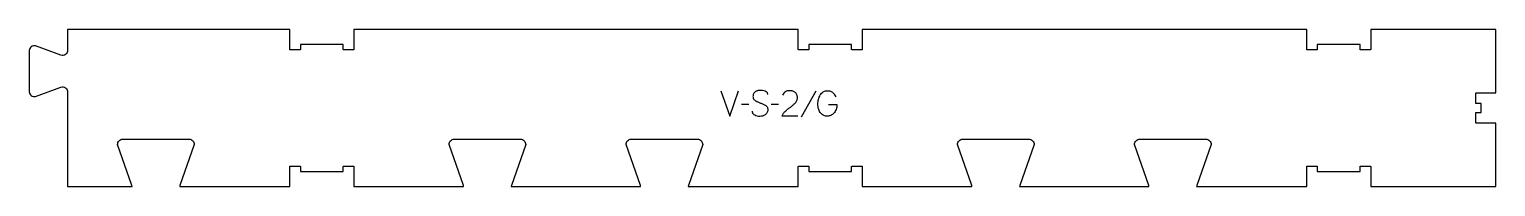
# Model space of a CAD drawing. Extents: x 0 to 1731, y 0 to 186.
import ezdxf

# ---------------------------------------------------------------- set-up
doc = ezdxf.new("R2010")
doc.units = 0
doc.layers.add('1_ANYTOOL_1MMDEEP_LABELS_S', color=2, linetype='CONTINUOUS')
doc.layers.add('4_ANYTOOL_CUTTHROUGH_OUTSI', color=5, linetype='CONTINUOUS')

msp = doc.modelspace()

# ---------------------------------------------------------------- linework, layer by layer
at = {"layer": '1_ANYTOOL_1MMDEEP_LABELS_S'}
for p, q in [((928.220244, 112.668426), (911.03453, 81.896998)), ((849.363101, 97.025569), (840.577387, 96.939855)), ((884.420244, 97.025569), (875.63453, 96.939855))]:
    msp.add_line(p, q, dxfattribs=at)
msp.add_lwpolyline([(816.23453, 113.139855), (826.605959, 83.139855), (837.148816, 113.139855)], dxfattribs=at)
for points in [[(871.605959, 108.554141, 0.071867), (871.412845, 109.890747, 0.100684), (870.786316, 111.071998, 0.047558), (870.311762, 111.548448, 0.038563), (869.761762, 111.937176, 0.037928), (869.064574, 112.284645, 0.026634), (868.327387, 112.539855, 0.028461), (865.304054, 113.225838, 0.041577), (862.220244, 113.482712, 0.036938), (860.717884, 113.371573, 0.041531), (859.252387, 113.027355, 0.041583), (857.87501, 112.450147, 0.038125), (856.605959, 111.661284, 0.057611), (855.535806, 110.669379, 0.065808), (854.741673, 109.448784, 0.06469), (854.264177, 107.989229, 0.046778), (854.120244, 106.454141, 0.052235), (854.2826, 104.904299, 0.075448), (854.827387, 103.454141, 0.076671), (855.743479, 102.281088, 0.061023), (856.948816, 101.396998, 0.021951), (859.97767, 99.869652, 0.018213), (863.120244, 98.589855, -0.02405), (866.221729, 97.284393, -0.02981), (869.163101, 95.654141, -0.068439), (870.304403, 94.68821, -0.079282), (871.113101, 93.436284, -0.076308), (871.538101, 91.857602, -0.047772), (871.563101, 90.211284, -0.046243), (871.269867, 88.530324, -0.06359), (870.620244, 86.959498, -0.064671), (869.64742, 85.675309, -0.057073), (868.391673, 84.661284, -0.067522), (865.423364, 83.298373, -0.070793), (862.198816, 82.796998, -0.064027), (859.059801, 83.159513, -0.070447), (856.13453, 84.339855, -0.054374), (854.976113, 85.189488, -0.074742), (854.077387, 86.300569, -0.075199), (853.55438, 87.606948, -0.057737), (853.391673, 89.011284)], [(907.005959, 83.182712), (888.705959, 83.225569, -0.034491), (889.368737, 84.972901, -0.037732), (890.275601, 86.605926, -0.037744), (891.414896, 88.080563, -0.03482), (892.755959, 89.375569, -0.00859), (895.715183, 91.774152, -0.008791), (898.755959, 94.068426, 0.020588), (901.575247, 96.301869, 0.025206), (904.177387, 98.782712, 0.046908), (905.197982, 100.083954, 0.051091), (905.945244, 101.557712, 0.050722), (906.393977, 103.205887, 0.041139), (906.53453, 104.911284, 0.039396), (906.391885, 106.718869, 0.058519), (905.902387, 108.457712, 0.060358), (905.111829, 109.864828, 0.061397), (904.005959, 111.039855, 0.048006), (902.650002, 111.961815, 0.045901), (901.145244, 112.614855, 0.045216), (899.405183, 113.017415, 0.034258), (897.620244, 113.139855, 0.055622), (894.985674, 112.845868, 0.079896), (892.541673, 111.864855, 0.080617), (890.572285, 110.199155, 0.060287), (889.13453, 108.039855)], [(943.43453, 96.939855), (953.205959, 96.896998, -0.031732), (952.937848, 93.889596, -0.048764), (952.193459, 90.971998, -0.050291), (951.083746, 88.66149, -0.060119), (949.498816, 86.654141, -0.036578), (947.766796, 85.167724, -0.050793), (945.807744, 84.007712, -0.051881), (943.854727, 83.339968, -0.053919), (941.805959, 83.096998, -0.055881), (939.770811, 83.303942, -0.055271), (937.830959, 83.954141, -0.05403), (935.904983, 85.113334, -0.038531), (934.220244, 86.611284, -0.067281), (932.672531, 88.722298, -0.049165), (931.648816, 91.143426, -0.047412), (930.975889, 94.347345, -0.028075), (930.791673, 97.625569, -0.03109), (930.959199, 100.317149, -0.031496), (931.461316, 102.966641, -0.031425), (932.312188, 105.594885, -0.02824), (933.470244, 108.104141, -0.064555), (934.999048, 110.255666, -0.078906), (937.064887, 111.880926, -0.076878), (939.688488, 112.855476, -0.050594), (942.491673, 113.139855, -0.039946), (944.151234, 113.007058, -0.052714), (945.754173, 112.571998, -0.053511), (947.13737, 111.856664, -0.05153), (948.341673, 110.868426, -0.040443), (950.381897, 108.445285, -0.04035), (952.005959, 105.725569)]]:
    msp.add_lwpolyline(points, format="xyb", dxfattribs=at)
at = {"layer": '4_ANYTOOL_CUTTHROUGH_OUTSI'}
msp.add_lwpolyline([(568.714189, 0), (721.409231, 0, 0.061784), (721.174237, 1.39487), (704.278703, 49.667412, -0.084368), (704.264668, 49.75, -0.414214), (710.514668, 56), (788.514668, 56, -0.414214), (794.764668, 49.75, -0.084368), (794.750632, 49.667412), (777.85152, 1.383805, 0.0608), (777.620189, 0), (795.083505, 0), (907.563344, 0), (907.563344, 23.75, -0.414214), (907.813344, 24), (919.813344, 24, -0.414214), (920.063344, 23.75), (920.063344, 18), (970.563344, 18), (970.563344, 23.75, -0.414214), (970.813344, 24), (982.813344, 24, -0.414214), (983.063344, 23.75), (983.063344, 0), (1095.127182, 0), (1112.590583, 0, 0.061784), (1112.355589, 1.39487), (1095.460056, 49.667412, -0.084368), (1095.446021, 49.75, -0.414214), (1101.696021, 56), (1179.696021, 56, -0.414214), (1185.946021, 49.75, -0.084368), (1185.931985, 49.667412), (1169.032872, 1.383805, 0.0608), (1168.801542, 0), (1321.496583, 0, 0.061784), (1321.261589, 1.39487), (1304.366056, 49.667412, -0.084368), (1304.352021, 49.75, -0.414214), (1310.602021, 56), (1388.602021, 56, -0.414214), (1394.852021, 49.75, -0.084368), (1394.837985, 49.667412), (1377.938872, 1.383805, 0.0608), (1377.707542, 0), (1395.170858, 0), (1507.650697, 0), (1507.650697, 23.75, -0.414214), (1507.900697, 24), (1519.900697, 24, -0.414214), (1520.150697, 23.75), (1520.150697, 18), (1570.650697, 18), (1570.650697, 23.75, -0.414214), (1570.900697, 24), (1582.900697, 24, -0.414214), (1583.150697, 23.75), (1583.150697, 0), (1730.684445, 0.000001), (1730.684445, 75.000009), (1707.631421, 75.000009, -0.414214), (1707.381421, 75.250009), (1707.381421, 87.250009, -0.414214), (1707.631421, 87.500009), (1713.381421, 87.500009), (1713.381421, 98.000009), (1707.631421, 98.000009, -0.414214), (1707.381421, 98.250009), (1707.381421, 110.250009, -0.414214), (1707.631421, 110.500009), (1730.684445, 110.500009), (1730.684445, 185.500001), (1583.150697, 185.500002), (1583.150697, 161.750002, -0.414214), (1582.900697, 161.500002), (1570.900697, 161.500002, -0.414214), (1570.650697, 161.750002), (1570.650697, 167.500002), (1520.150697, 167.500002), (1520.150697, 161.750002, -0.414214), (1519.900697, 161.500002), (1507.900697, 161.500002, -0.414214), (1507.650697, 161.750002), (1507.650697, 185.500002), (983.063344, 185.500002), (983.063344, 161.750002, -0.414214), (982.813344, 161.500002), (970.813344, 161.500002, -0.414214), (970.563344, 161.750002), (970.563344, 167.500002), (920.063344, 167.500002), (920.063344, 161.750002, -0.414214), (919.813344, 161.500002), (907.813344, 161.500002, -0.414214), (907.563344, 161.750002), (907.563344, 185.500002), (382.975992, 185.500002), (382.975992, 161.750002, -0.414214), (382.725992, 161.500002), (370.725992, 161.500002, -0.414214), (370.475992, 161.750002), (370.475992, 167.500002), (319.975992, 167.500002), (319.975992, 161.750002, -0.414214), (319.725992, 161.500002), (307.725992, 161.500002, -0.414214), (307.475992, 161.750002), (307.475992, 185.500002), (45.223856, 185.500002), (45.224087, 160.9294, -0.237079), (42.704903, 155.915068, -0.237079), (37.178163, 154.942985, -0.015604), (37.163368, 154.947931), (7.387383, 165.947462, 0.236338), (2.317649, 165.048442, 0.237079), (0, 160.435258), (0.000456, 111.929174, 0.237079), (2.318105, 107.315988, 0.237101), (7.40248, 106.421901), (37.163364, 117.41695, -0.015608), (37.178163, 117.421898, -0.237079), (42.704903, 116.449814, -0.237079), (45.224087, 111.435484), (45.224315, 0), (121.321878, 0, 0.061784), (121.086884, 1.39487), (104.191351, 49.667412, -0.084368), (104.177315, 49.75, -0.414214), (110.427315, 56), (188.427315, 56, -0.414214), (194.677315, 49.75, -0.084368), (194.66328, 49.667412), (177.764167, 1.383805, 0.0608), (177.532836, 0), (194.996153, 0), (307.475992, 0), (307.475992, 23.75, -0.414214), (307.725992, 24), (319.725992, 24, -0.414214), (319.975992, 23.75), (319.975992, 18), (370.475992, 18), (370.475992, 23.75, -0.414214), (370.725992, 24), (382.725992, 24, -0.414214), (382.975992, 23.75), (382.975992, 0), (495.039829, 0), (512.503231, 0, 0.061784), (512.268237, 1.39487), (495.372703, 49.667412, -0.084368), (495.358668, 49.75, -0.414214), (501.608668, 56), (579.608668, 56, -0.414214), (585.858668, 49.75, -0.084368), (585.844632, 49.667412), (568.94552, 1.383805, 0.0608)], format="xyb", close=True, dxfattribs=at)

doc.saveas('drawing.dxf')
